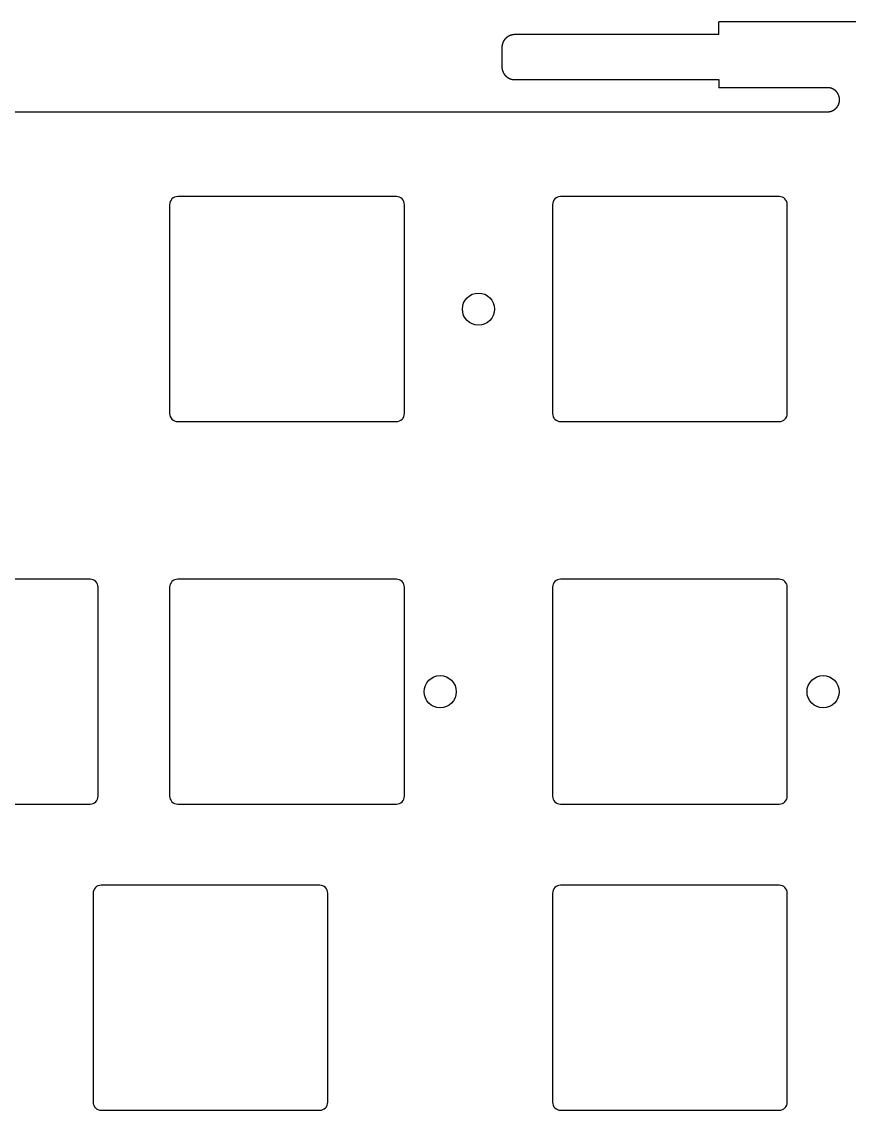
# Model space of a CAD drawing. Header units: millimetres. Extents: x -11 to 340, y -118 to 18.
# Drawn here: x 250.2 to 301.7, y -49.9 to 17.9 of the extents above; entities that cross this region are included whole.
import ezdxf

# ---------------------------------------------------------------- set-up
doc = ezdxf.new("R2010")
doc.units = ezdxf.units.MM
doc.header["$MEASUREMENT"] = 0
doc.layers.get('0').update_dxf_attribs({"linetype": 'CONTINUOUS'})
doc.layers.add('BLACK', color=7, linetype='CONTINUOUS')

msp = doc.modelspace()

# ---------------------------------------------------------------- linework, layer by layer
for points in [[(240.35, -17.3125), (240.35, -30.3125, 0.414212391), (240.85, -30.8125), (254.45, -30.8125, 0.414213562), (254.95, -30.3125), (254.95, -17.3125, 0.414213562), (254.45, -16.8125), (240.85, -16.8125, 0.414212391)], [(259.4, -17.3125), (259.4, -30.3125, 0.414212391), (259.9, -30.8125), (273.5, -30.8125, 0.414213562), (274, -30.3125), (274, -17.3125, 0.414213562), (273.5, -16.8125), (259.9, -16.8125, 0.414212391)], [(254.6375, -36.3625), (254.6375, -49.3625, 0.414212391), (255.1375, -49.8625), (268.7375, -49.8625, 0.414213562), (269.2375, -49.3625), (269.2375, -36.3625, 0.414213562), (268.7375, -35.8625), (255.1375, -35.8625, 0.414212391)]]:
    msp.add_lwpolyline(points, format="xyb", close=True)
msp.add_circle((276.225, -23.8125), 1)
at = {"layer": 'BLACK', "linetype": 'Continuous'}
for p, q in [((293.5625, 17.082529), (293.5625, 17.882529)), ((323.5625, 17.882529), (293.5625, 17.882529)), ((280.404694, 16.938673), (280.398153, 16.934051)), ((280.41128, 16.943227), (280.404694, 16.938673)), ((280.417909, 16.947715), (280.41128, 16.943227)), ((280.424582, 16.952136), (280.417909, 16.947715)), ((280.431297, 16.956489), (280.424582, 16.952136)), ((280.438053, 16.960773), (280.431297, 16.956489)), ((280.444851, 16.964989), (280.438053, 16.960773)), ((280.451688, 16.969135), (280.444851, 16.964989)), ((280.458565, 16.973212), (280.451688, 16.969135)), ((280.465481, 16.977219), (280.458565, 16.973212)), ((280.472435, 16.981156), (280.465481, 16.977219)), ((280.479427, 16.985022), (280.472435, 16.981156)), ((280.486455, 16.988817), (280.479427, 16.985022)), ((280.493519, 16.992541), (280.486455, 16.988817)), ((280.500618, 16.996192), (280.493519, 16.992541)), ((280.507752, 16.999772), (280.500618, 16.996192)), ((280.51492, 17.00328), (280.507752, 16.999772)), ((280.522121, 17.006714), (280.51492, 17.00328)), ((280.529354, 17.010076), (280.522121, 17.006714)), ((280.536619, 17.013364), (280.529354, 17.010076)), ((280.543916, 17.016579), (280.536619, 17.013364)), ((280.551243, 17.01972), (280.543916, 17.016579)), ((280.5586, 17.022786), (280.551243, 17.01972)), ((280.565986, 17.025779), (280.5586, 17.022786)), ((280.573401, 17.028696), (280.565986, 17.025779)), ((280.580843, 17.031539), (280.573401, 17.028696)), ((280.588313, 17.034307), (280.580843, 17.031539)), ((280.59581, 17.036999), (280.588313, 17.034307)), ((280.603332, 17.039616), (280.59581, 17.036999)), ((280.61088, 17.042157), (280.603332, 17.039616)), ((280.618453, 17.044622), (280.61088, 17.042157)), ((280.62605, 17.047011), (280.618453, 17.044622)), ((280.63367, 17.049323), (280.62605, 17.047011)), ((280.641314, 17.051559), (280.63367, 17.049323)), ((280.64898, 17.053718), (280.641314, 17.051559)), ((280.656667, 17.055801), (280.64898, 17.053718)), ((280.664376, 17.057806), (280.656667, 17.055801)), ((280.672106, 17.059734), (280.664376, 17.057806)), ((280.679856, 17.061585), (280.672106, 17.059734)), ((280.687625, 17.063358), (280.679856, 17.061585)), ((280.695413, 17.065054), (280.687625, 17.063358)), ((280.70322, 17.066672), (280.695413, 17.065054)), ((280.711045, 17.068212), (280.70322, 17.066672)), ((280.718888, 17.069674), (280.711045, 17.068212)), ((280.726747, 17.071058), (280.718888, 17.069674)), ((280.734623, 17.072364), (280.726747, 17.071058)), ((280.742515, 17.073591), (280.734623, 17.072364)), ((280.750422, 17.07474), (280.742515, 17.073591)), ((280.758345, 17.07581), (280.750422, 17.07474)), ((280.766282, 17.076802), (280.758345, 17.07581)), ((280.774233, 17.077715), (280.766282, 17.076802)), ((280.782197, 17.078549), (280.774233, 17.077715)), ((280.790175, 17.079304), (280.782197, 17.078549)), ((280.798166, 17.07998), (280.790175, 17.079304)), ((280.806169, 17.080576), (280.798166, 17.07998)), ((280.814184, 17.081094), (280.806169, 17.080576)), ((280.82221, 17.081532), (280.814184, 17.081094)), ((280.830247, 17.081891), (280.82221, 17.081532)), ((280.838296, 17.08217), (280.830247, 17.081891)), ((280.846354, 17.082369), (280.838296, 17.08217)), ((280.854422, 17.082489), (280.846354, 17.082369)), ((280.8625, 17.082529), (280.854422, 17.082489)), ((293.5625, 17.082529), (280.8625, 17.082529)), ((280.062514, 16.287302), (280.0625, 16.283257)), ((280.0625, 16.283257), (280.0625, 16.282529)), ((280.0625, 16.282529), (280.0625, 15.082529)), ((280.062548, 16.291343), (280.062514, 16.287302)), ((280.062601, 16.295384), (280.062548, 16.291343)), ((280.062675, 16.29942), (280.062601, 16.295384)), ((280.062768, 16.303456), (280.062675, 16.29942)), ((280.062882, 16.307487), (280.062768, 16.303456)), ((280.063015, 16.311518), (280.062882, 16.307487)), ((280.063169, 16.315544), (280.063015, 16.311518)), ((280.063342, 16.31957), (280.063169, 16.315544)), ((280.063536, 16.32359), (280.063342, 16.31957)), ((280.063749, 16.327611), (280.063536, 16.32359)), ((280.063982, 16.331625), (280.063749, 16.327611)), ((280.064235, 16.33564), (280.063982, 16.331625)), ((280.064508, 16.339649), (280.064235, 16.33564)), ((280.064801, 16.343657), (280.064508, 16.339649)), ((280.065113, 16.34766), (280.064801, 16.343657)), ((280.065446, 16.351663), (280.065113, 16.34766)), ((280.065798, 16.35566), (280.065446, 16.351663)), ((280.06617, 16.359656), (280.065798, 16.35566)), ((280.066562, 16.363646), (280.06617, 16.359656)), ((280.066974, 16.367635), (280.066562, 16.363646)), ((280.067405, 16.371619), (280.066974, 16.367635)), ((280.067856, 16.375602), (280.067405, 16.371619)), ((280.068327, 16.379578), (280.067856, 16.375602)), ((280.068818, 16.383554), (280.068327, 16.379578)), ((280.069328, 16.387524), (280.068818, 16.383554)), ((280.069858, 16.391492), (280.069328, 16.387524)), ((280.070408, 16.395454), (280.069858, 16.391492)), ((280.070978, 16.399415), (280.070408, 16.395454)), ((280.071567, 16.40337), (280.070978, 16.399415)), ((280.072176, 16.407323), (280.071567, 16.40337)), ((280.072804, 16.41127), (280.072176, 16.407323)), ((280.073453, 16.415215), (280.072804, 16.41127)), ((280.07412, 16.419153), (280.073453, 16.415215)), ((280.074808, 16.42309), (280.07412, 16.419153)), ((280.075515, 16.427021), (280.074808, 16.42309)), ((280.076242, 16.430949), (280.075515, 16.427021)), ((280.076987, 16.434871), (280.076242, 16.430949)), ((280.077753, 16.43879), (280.076987, 16.434871)), ((280.078538, 16.442703), (280.077753, 16.43879)), ((280.079343, 16.446614), (280.078538, 16.442703)), ((280.080167, 16.450518), (280.079343, 16.446614)), ((280.081011, 16.454419), (280.080167, 16.450518)), ((280.081874, 16.458313), (280.081011, 16.454419)), ((280.082757, 16.462205), (280.081874, 16.458313)), ((280.083659, 16.46609), (280.082757, 16.462205)), ((280.08458, 16.469972), (280.083659, 16.46609)), ((280.085521, 16.473846), (280.08458, 16.469972)), ((280.086481, 16.477718), (280.085521, 16.473846)), ((280.087461, 16.481583), (280.086481, 16.477718)), ((280.08846, 16.485444), (280.087461, 16.481583)), ((280.089478, 16.489298), (280.08846, 16.485444)), ((280.090515, 16.493149), (280.089478, 16.489298)), ((280.091572, 16.496992), (280.090515, 16.493149)), ((280.092648, 16.500832), (280.091572, 16.496992)), ((280.093743, 16.504664), (280.092648, 16.500832)), ((280.094858, 16.508493), (280.093743, 16.504664)), ((280.095991, 16.512314), (280.094858, 16.508493)), ((280.097144, 16.516131), (280.095991, 16.512314)), ((280.098316, 16.51994), (280.097144, 16.516131)), ((280.099507, 16.523746), (280.098316, 16.51994)), ((280.100717, 16.527543), (280.099507, 16.523746)), ((280.101947, 16.531336), (280.100717, 16.527543)), ((280.103195, 16.535121), (280.101947, 16.531336)), ((280.104462, 16.538902), (280.103195, 16.535121)), ((280.105748, 16.542674), (280.104462, 16.538902)), ((280.107054, 16.546442), (280.105748, 16.542674)), ((280.108378, 16.550201), (280.107054, 16.546442)), ((280.109721, 16.553956), (280.108378, 16.550201)), ((280.111083, 16.557703), (280.109721, 16.553956)), ((280.112464, 16.561444), (280.111083, 16.557703)), ((280.113864, 16.565177), (280.112464, 16.561444)), ((280.115282, 16.568905), (280.113864, 16.565177)), ((280.116719, 16.572624), (280.115282, 16.568905)), ((280.118176, 16.576338), (280.116719, 16.572624)), ((280.11965, 16.580042), (280.118176, 16.576338)), ((280.121144, 16.583742), (280.11965, 16.580042)), ((280.122656, 16.587432), (280.121144, 16.583742)), ((280.124187, 16.591117), (280.122656, 16.587432)), ((280.125736, 16.594793), (280.124187, 16.591117)), ((280.127304, 16.598462), (280.125736, 16.594793)), ((280.12889, 16.602123), (280.127304, 16.598462)), ((280.130495, 16.605777), (280.12889, 16.602123)), ((280.132118, 16.609422), (280.130495, 16.605777)), ((280.13376, 16.613061), (280.132118, 16.609422)), ((280.13542, 16.61669), (280.13376, 16.613061)), ((280.137098, 16.620313), (280.13542, 16.61669)), ((280.138795, 16.623926), (280.137098, 16.620313)), ((280.14051, 16.627532), (280.138795, 16.623926)), ((280.142243, 16.631129), (280.14051, 16.627532)), ((280.143995, 16.634719), (280.142243, 16.631129)), ((280.145764, 16.638298), (280.143995, 16.634719)), ((280.147552, 16.641871), (280.145764, 16.638298)), ((280.149357, 16.645434), (280.147552, 16.641871)), ((280.151181, 16.648989), (280.149357, 16.645434)), ((280.153022, 16.652534), (280.151181, 16.648989)), ((280.154882, 16.656071), (280.153022, 16.652534)), ((280.156759, 16.659599), (280.154882, 16.656071)), ((280.158655, 16.663118), (280.156759, 16.659599)), ((280.160568, 16.666627), (280.158655, 16.663118)), ((280.162499, 16.670128), (280.160568, 16.666627)), ((280.164448, 16.673619), (280.162499, 16.670128)), ((280.166414, 16.677101), (280.164448, 16.673619)), ((280.168398, 16.680572), (280.166414, 16.677101)), ((280.1704, 16.684036), (280.168398, 16.680572)), ((280.172418, 16.687488), (280.1704, 16.684036)), ((280.174455, 16.690931), (280.172418, 16.687488)), ((280.176508, 16.694364), (280.174455, 16.690931)), ((280.17858, 16.697788), (280.176508, 16.694364)), ((280.180668, 16.7012), (280.17858, 16.697788)), ((280.182774, 16.704604), (280.180668, 16.7012)), ((280.184897, 16.707996), (280.182774, 16.704604)), ((280.187038, 16.711379), (280.184897, 16.707996)), ((280.189195, 16.714751), (280.187038, 16.711379)), ((280.191369, 16.718113), (280.189195, 16.714751)), ((280.19356, 16.721464), (280.191369, 16.718113)), ((280.195769, 16.724805), (280.19356, 16.721464)), ((280.197994, 16.728134), (280.195769, 16.724805)), ((280.200236, 16.731453), (280.197994, 16.728134)), ((280.202494, 16.73476), (280.200236, 16.731453)), ((280.20477, 16.738058), (280.202494, 16.73476)), ((280.207062, 16.741343), (280.20477, 16.738058)), ((280.209371, 16.744618), (280.207062, 16.741343)), ((280.211696, 16.747881), (280.209371, 16.744618)), ((280.214038, 16.751133), (280.211696, 16.747881)), ((280.216396, 16.754373), (280.214038, 16.751133)), ((280.21877, 16.757602), (280.216396, 16.754373)), ((280.221161, 16.760819), (280.21877, 16.757602)), ((280.223568, 16.764025), (280.221161, 16.760819)), ((280.225991, 16.767218), (280.223568, 16.764025)), ((280.22843, 16.7704), (280.225991, 16.767218)), ((280.230885, 16.773569), (280.22843, 16.7704)), ((280.233356, 16.776727), (280.230885, 16.773569)), ((280.235843, 16.779873), (280.233356, 16.776727)), ((280.238346, 16.783006), (280.235843, 16.779873)), ((280.240864, 16.786127), (280.238346, 16.783006)), ((280.243399, 16.789235), (280.240864, 16.786127)), ((280.245948, 16.792331), (280.243399, 16.789235)), ((280.248514, 16.795415), (280.245948, 16.792331)), ((280.251094, 16.798485), (280.248514, 16.795415)), ((280.253691, 16.801543), (280.251094, 16.798485)), ((280.256302, 16.804588), (280.253691, 16.801543)), ((280.258929, 16.80762), (280.256302, 16.804588)), ((280.261571, 16.810639), (280.258929, 16.80762)), ((280.264228, 16.813645), (280.261571, 16.810639)), ((280.2669, 16.816638), (280.264228, 16.813645)), ((280.269587, 16.819617), (280.2669, 16.816638)), ((280.272289, 16.822583), (280.269587, 16.819617)), ((280.275006, 16.825536), (280.272289, 16.822583)), ((280.277737, 16.828475), (280.275006, 16.825536)), ((280.280484, 16.831401), (280.277737, 16.828475)), ((280.283244, 16.834312), (280.280484, 16.831401)), ((280.28602, 16.83721), (280.283244, 16.834312)), ((280.288809, 16.840095), (280.28602, 16.83721)), ((280.291613, 16.842965), (280.288809, 16.840095)), ((280.294431, 16.845821), (280.291613, 16.842965)), ((280.30011, 16.851491), (280.294431, 16.845821)), ((280.305846, 16.857104), (280.30011, 16.851491)), ((280.311636, 16.86266), (280.305846, 16.857104)), ((280.317482, 16.868157), (280.311636, 16.86266)), ((280.323381, 16.873595), (280.317482, 16.868157)), ((280.329334, 16.878974), (280.323381, 16.873595)), ((280.33534, 16.884292), (280.329334, 16.878974)), ((280.341398, 16.889551), (280.33534, 16.884292)), ((280.347507, 16.894747), (280.341398, 16.889551)), ((280.353668, 16.899882), (280.347507, 16.894747)), ((280.359878, 16.904955), (280.353668, 16.899882)), ((280.366138, 16.909965), (280.359878, 16.904955)), ((280.372446, 16.914911), (280.366138, 16.909965)), ((280.378802, 16.919793), (280.372446, 16.914911)), ((280.385206, 16.924611), (280.378802, 16.919793)), ((280.391656, 16.929364), (280.385206, 16.924611)), ((280.398153, 16.934051), (280.391656, 16.929364)), ((280.0625, 15.082529), (280.06254, 15.074451)), ((280.06254, 15.074451), (280.06266, 15.066383)), ((280.06266, 15.066383), (280.062859, 15.058325)), ((280.062859, 15.058325), (280.063138, 15.050276)), ((280.063138, 15.050276), (280.063497, 15.042239)), ((280.063497, 15.042239), (280.063935, 15.034213)), ((280.063935, 15.034213), (280.064453, 15.026198)), ((280.064453, 15.026198), (280.065049, 15.018195)), ((280.065049, 15.018195), (280.065725, 15.010204)), ((280.065725, 15.010204), (280.06648, 15.002226)), ((280.06648, 15.002226), (280.067314, 14.994262)), ((280.067314, 14.994262), (280.068227, 14.986311)), ((280.068227, 14.986311), (280.069219, 14.978374)), ((280.069219, 14.978374), (280.070289, 14.970451)), ((280.070289, 14.970451), (280.071438, 14.962544)), ((280.071438, 14.962544), (280.072665, 14.954652)), ((280.072665, 14.954652), (280.073971, 14.946776)), ((280.073971, 14.946776), (280.075355, 14.938917)), ((280.075355, 14.938917), (280.076817, 14.931074)), ((280.076817, 14.931074), (280.078357, 14.923249)), ((280.078357, 14.923249), (280.079975, 14.915442)), ((280.079975, 14.915442), (280.081671, 14.907654)), ((280.081671, 14.907654), (280.083444, 14.899884)), ((280.083444, 14.899884), (280.085295, 14.892135)), ((280.085295, 14.892135), (280.087223, 14.884405)), ((280.087223, 14.884405), (280.089228, 14.876696)), ((280.089228, 14.876696), (280.091311, 14.869008)), ((280.091311, 14.869008), (280.09347, 14.861343)), ((280.09347, 14.861343), (280.095706, 14.853699)), ((280.095706, 14.853699), (280.098018, 14.846079)), ((280.098018, 14.846079), (280.100407, 14.838482)), ((280.100407, 14.838482), (280.102872, 14.830909)), ((280.102872, 14.830909), (280.105413, 14.823361)), ((280.105413, 14.823361), (280.10803, 14.815839)), ((280.10803, 14.815839), (280.110722, 14.808342)), ((280.110722, 14.808342), (280.11349, 14.800872)), ((280.11349, 14.800872), (280.116333, 14.79343)), ((280.116333, 14.79343), (280.11925, 14.786015)), ((280.11925, 14.786015), (280.122243, 14.778629)), ((280.122243, 14.778629), (280.125309, 14.771272)), ((280.125309, 14.771272), (280.12845, 14.763945)), ((280.12845, 14.763945), (280.131665, 14.756648)), ((280.131665, 14.756648), (280.134953, 14.749383)), ((280.134953, 14.749383), (280.138315, 14.74215)), ((280.138315, 14.74215), (280.141749, 14.734949)), ((280.141749, 14.734949), (280.145257, 14.727781)), ((280.145257, 14.727781), (280.148837, 14.720647)), ((280.148837, 14.720647), (280.152488, 14.713548)), ((280.152488, 14.713548), (280.156212, 14.706484)), ((280.156212, 14.706484), (280.160007, 14.699456)), ((280.160007, 14.699456), (280.163873, 14.692464)), ((280.163873, 14.692464), (280.16781, 14.68551)), ((280.16781, 14.68551), (280.171817, 14.678594)), ((280.171817, 14.678594), (280.175894, 14.671717)), ((280.175894, 14.671717), (280.18004, 14.66488)), ((280.18004, 14.66488), (280.184256, 14.658082)), ((280.184256, 14.658082), (280.18854, 14.651326)), ((280.18854, 14.651326), (280.192893, 14.644611)), ((280.192893, 14.644611), (280.197314, 14.637938)), ((280.197314, 14.637938), (280.201801, 14.631309)), ((280.201801, 14.631309), (280.206356, 14.624723)), ((280.206356, 14.624723), (280.210978, 14.618182)), ((280.210978, 14.618182), (280.215665, 14.611685)), ((280.215665, 14.611685), (280.220418, 14.605235)), ((280.220418, 14.605235), (280.225236, 14.598832)), ((280.225236, 14.598832), (280.230118, 14.592475)), ((280.230118, 14.592475), (280.235064, 14.586167)), ((280.235064, 14.586167), (280.240074, 14.579907)), ((280.240074, 14.579907), (280.245147, 14.573697)), ((280.245147, 14.573697), (280.250282, 14.567537)), ((280.250282, 14.567537), (280.255478, 14.561427)), ((280.255478, 14.561427), (280.260736, 14.555369)), ((280.260736, 14.555369), (280.266055, 14.549363)), ((280.266055, 14.549363), (280.271434, 14.54341)), ((280.271434, 14.54341), (280.276872, 14.537511)), ((280.276872, 14.537511), (280.282369, 14.531665)), ((280.282369, 14.531665), (280.287925, 14.525875)), ((280.287925, 14.525875), (280.293538, 14.52014)), ((280.293538, 14.52014), (280.299208, 14.514461)), ((280.299208, 14.514461), (280.302064, 14.511642)), ((280.302064, 14.511642), (280.304934, 14.508838)), ((280.304934, 14.508838), (280.307818, 14.506049)), ((280.307818, 14.506049), (280.310717, 14.503273)), ((280.310717, 14.503273), (280.313628, 14.500513)), ((280.313628, 14.500513), (280.316554, 14.497766)), ((280.316554, 14.497766), (280.319493, 14.495035)), ((280.319493, 14.495035), (280.322446, 14.492318)), ((280.322446, 14.492318), (280.325412, 14.489616)), ((280.325412, 14.489616), (280.328391, 14.486929)), ((280.328391, 14.486929), (280.331384, 14.484257)), ((280.331384, 14.484257), (280.33439, 14.4816)), ((280.33439, 14.4816), (280.337409, 14.478958)), ((280.337409, 14.478958), (280.340441, 14.476331)), ((280.340441, 14.476331), (280.343486, 14.47372)), ((280.343486, 14.47372), (280.346544, 14.471123)), ((280.346544, 14.471123), (280.349614, 14.468543)), ((280.349614, 14.468543), (280.352698, 14.465977)), ((280.352698, 14.465977), (280.355794, 14.463428)), ((280.355794, 14.463428), (280.358902, 14.460893)), ((280.358902, 14.460893), (280.362023, 14.458375)), ((280.362023, 14.458375), (280.365156, 14.455872)), ((280.365156, 14.455872), (280.368302, 14.453385)), ((280.368302, 14.453385), (280.371459, 14.450914)), ((280.371459, 14.450914), (280.374629, 14.448459)), ((280.374629, 14.448459), (280.377811, 14.44602)), ((280.377811, 14.44602), (280.381004, 14.443597)), ((280.381004, 14.443597), (280.38421, 14.44119)), ((280.38421, 14.44119), (280.387427, 14.438799)), ((280.387427, 14.438799), (280.390656, 14.436425)), ((280.390656, 14.436425), (280.393896, 14.434067)), ((280.393896, 14.434067), (280.397148, 14.431725)), ((280.397148, 14.431725), (280.400411, 14.4294)), ((280.400411, 14.4294), (280.403686, 14.427091)), ((280.403686, 14.427091), (280.406971, 14.424799)), ((280.406971, 14.424799), (280.410269, 14.422523)), ((280.410269, 14.422523), (280.413576, 14.420265)), ((280.413576, 14.420265), (280.416895, 14.418023)), ((280.416895, 14.418023), (280.420224, 14.415798)), ((280.420224, 14.415798), (280.423565, 14.413589)), ((280.423565, 14.413589), (280.426916, 14.411398)), ((280.426916, 14.411398), (280.430278, 14.409224)), ((280.430278, 14.409224), (280.43365, 14.407067)), ((280.43365, 14.407067), (280.437033, 14.404926)), ((280.437033, 14.404926), (280.440425, 14.402804)), ((280.440425, 14.402804), (280.443829, 14.400697)), ((280.443829, 14.400697), (280.447241, 14.398609)), ((280.447241, 14.398609), (280.450665, 14.396538)), ((280.450665, 14.396538), (280.454098, 14.394484)), ((280.454098, 14.394484), (280.457541, 14.392447)), ((280.457541, 14.392447), (280.460993, 14.390429)), ((280.460993, 14.390429), (280.464457, 14.388427)), ((280.464457, 14.388427), (280.467928, 14.386443)), ((280.467928, 14.386443), (280.47141, 14.384477)), ((280.47141, 14.384477), (280.474901, 14.382528)), ((280.474901, 14.382528), (280.478402, 14.380597)), ((280.478402, 14.380597), (280.481911, 14.378684)), ((280.481911, 14.378684), (280.48543, 14.376789)), ((280.48543, 14.376789), (280.488957, 14.374911)), ((280.488957, 14.374911), (280.492495, 14.373051)), ((280.492495, 14.373051), (280.49604, 14.37121)), ((280.49604, 14.37121), (280.499595, 14.369386)), ((280.499595, 14.369386), (280.503158, 14.367581)), ((280.503158, 14.367581), (280.506731, 14.365793)), ((280.506731, 14.365793), (280.51031, 14.364024)), ((280.51031, 14.364024), (280.5139, 14.362272)), ((280.5139, 14.362272), (280.517497, 14.360539)), ((280.517497, 14.360539), (280.521103, 14.358824)), ((280.521103, 14.358824), (280.524716, 14.357127)), ((280.524716, 14.357127), (280.528339, 14.355449)), ((280.528339, 14.355449), (280.531968, 14.353789)), ((280.531968, 14.353789), (280.535607, 14.352147)), ((280.535607, 14.352147), (280.539252, 14.350524)), ((280.539252, 14.350524), (280.542906, 14.348919)), ((280.542906, 14.348919), (280.546567, 14.347333)), ((280.546567, 14.347333), (280.550236, 14.345765)), ((280.550236, 14.345765), (280.553912, 14.344216)), ((280.553912, 14.344216), (280.557597, 14.342685)), ((280.557597, 14.342685), (280.561287, 14.341173)), ((280.561287, 14.341173), (280.564987, 14.339679)), ((280.564987, 14.339679), (280.568691, 14.338205)), ((280.568691, 14.338205), (280.572405, 14.336748)), ((280.572405, 14.336748), (280.576124, 14.335311)), ((280.576124, 14.335311), (280.579852, 14.333893)), ((280.579852, 14.333893), (280.583585, 14.332493)), ((280.583585, 14.332493), (280.587326, 14.331112)), ((280.587326, 14.331112), (280.591073, 14.32975)), ((280.591073, 14.32975), (280.594828, 14.328407)), ((280.594828, 14.328407), (280.598587, 14.327083)), ((280.598587, 14.327083), (280.602355, 14.325777)), ((280.602355, 14.325777), (280.606127, 14.324491)), ((280.606127, 14.324491), (280.609908, 14.323224)), ((280.609908, 14.323224), (280.613693, 14.321976)), ((280.613693, 14.321976), (280.617486, 14.320746)), ((280.617486, 14.320746), (280.621283, 14.319536)), ((280.621283, 14.319536), (280.625089, 14.318345)), ((280.625089, 14.318345), (280.628898, 14.317173)), ((280.628898, 14.317173), (280.632715, 14.31602)), ((280.632715, 14.31602), (280.636536, 14.314887)), ((280.636536, 14.314887), (280.640365, 14.313772)), ((280.640365, 14.313772), (280.644197, 14.312677)), ((280.644197, 14.312677), (280.648037, 14.311601)), ((280.648037, 14.311601), (280.65188, 14.310544)), ((280.65188, 14.310544), (280.655731, 14.309507)), ((280.655731, 14.309507), (280.659585, 14.308489)), ((280.659585, 14.308489), (280.663446, 14.30749)), ((280.663446, 14.30749), (280.667311, 14.30651)), ((280.667311, 14.30651), (280.671183, 14.30555)), ((280.671183, 14.30555), (280.675057, 14.304609)), ((280.675057, 14.304609), (280.678939, 14.303688)), ((280.678939, 14.303688), (280.682824, 14.302786)), ((280.682824, 14.302786), (280.686716, 14.301903)), ((280.686716, 14.301903), (280.69061, 14.30104)), ((280.69061, 14.30104), (280.694512, 14.300196)), ((280.694512, 14.300196), (280.698415, 14.299372)), ((280.698415, 14.299372), (280.702326, 14.298567)), ((280.702326, 14.298567), (280.706239, 14.297782)), ((280.706239, 14.297782), (280.710158, 14.297016)), ((280.710158, 14.297016), (280.71408, 14.296271)), ((280.71408, 14.296271), (280.718008, 14.295544)), ((280.718008, 14.295544), (280.721939, 14.294837)), ((280.721939, 14.294837), (280.725876, 14.294149)), ((280.725876, 14.294149), (280.729814, 14.293482)), ((280.729814, 14.293482), (280.733759, 14.292833)), ((280.733759, 14.292833), (280.737706, 14.292205)), ((280.737706, 14.292205), (280.741659, 14.291596)), ((280.741659, 14.291596), (280.745614, 14.291007)), ((280.745614, 14.291007), (280.749575, 14.290437)), ((280.749575, 14.290437), (280.753537, 14.289887)), ((280.753537, 14.289887), (280.757505, 14.289357)), ((280.757505, 14.289357), (280.761475, 14.288847)), ((280.761475, 14.288847), (280.765451, 14.288356)), ((280.765451, 14.288356), (280.769427, 14.287885)), ((280.769427, 14.287885), (280.77341, 14.287434)), ((280.77341, 14.287434), (280.777394, 14.287003)), ((280.777394, 14.287003), (280.781383, 14.286591)), ((280.781383, 14.286591), (280.785373, 14.286199)), ((280.785373, 14.286199), (280.789369, 14.285827)), ((280.789369, 14.285827), (280.793366, 14.285475)), ((280.793366, 14.285475), (280.797369, 14.285142)), ((280.797369, 14.285142), (280.801372, 14.28483)), ((280.801372, 14.28483), (280.80538, 14.284537)), ((280.80538, 14.284537), (280.809389, 14.284264)), ((280.809389, 14.284264), (280.813404, 14.284011)), ((280.813404, 14.284011), (280.817419, 14.283778)), ((280.817419, 14.283778), (280.821439, 14.283565)), ((280.821439, 14.283565), (280.825459, 14.283371)), ((280.825459, 14.283371), (280.829485, 14.283198)), ((280.829485, 14.283198), (280.833511, 14.283044)), ((280.833511, 14.283044), (280.837542, 14.282911)), ((280.837542, 14.282911), (280.841573, 14.282797)), ((280.841573, 14.282797), (280.845609, 14.282704)), ((280.845609, 14.282704), (280.849645, 14.28263)), ((280.849645, 14.28263), (280.853686, 14.282577)), ((280.853686, 14.282577), (280.857727, 14.282543)), ((280.857727, 14.282543), (280.861772, 14.282529)), ((280.861772, 14.282529), (280.8625, 14.282529)), ((280.8625, 14.282529), (293.5625, 14.282529)), ((293.5625, 14.282529), (293.5625, 13.78)), ((300.3125, 13.78), (293.5625, 13.78)), ((300.313297, 13.78), (300.3125, 13.78)), ((300.317214, 13.779985), (300.313297, 13.78)), ((300.321126, 13.779951), (300.317214, 13.779985)), ((300.325039, 13.779897), (300.321126, 13.779951)), ((300.328947, 13.779823), (300.325039, 13.779897)), ((300.332854, 13.779729), (300.328947, 13.779823)), ((300.336757, 13.779615), (300.332854, 13.779729)), ((300.340659, 13.779481), (300.336757, 13.779615)), ((300.344556, 13.779327), (300.340659, 13.779481)), ((300.348454, 13.779153), (300.344556, 13.779327)), ((300.352346, 13.77896), (300.348454, 13.779153)), ((300.356237, 13.778746), (300.352346, 13.77896)), ((300.360123, 13.778512), (300.356237, 13.778746)), ((300.364009, 13.778259), (300.360123, 13.778512)), ((300.36789, 13.777986), (300.364009, 13.778259)), ((300.37177, 13.777692), (300.36789, 13.777986)), ((300.375644, 13.777379), (300.37177, 13.777692)), ((300.379518, 13.777047), (300.375644, 13.777379)), ((300.383386, 13.776694), (300.379518, 13.777047)), ((300.387253, 13.776321), (300.383386, 13.776694)), ((300.391114, 13.775929), (300.387253, 13.776321)), ((300.394975, 13.775517), (300.391114, 13.775929)), ((300.39883, 13.775085), (300.394975, 13.775517)), ((300.402683, 13.774634), (300.39883, 13.775085)), ((300.406531, 13.774162), (300.402683, 13.774634)), ((300.410378, 13.773671), (300.406531, 13.774162)), ((300.414218, 13.77316), (300.410378, 13.773671)), ((300.418058, 13.77263), (300.414218, 13.77316)), ((300.421891, 13.77208), (300.418058, 13.77263)), ((300.425722, 13.77151), (300.421891, 13.77208)), ((300.429548, 13.77092), (300.425722, 13.77151)), ((300.433371, 13.770311), (300.429548, 13.77092)), ((300.437189, 13.769682), (300.433371, 13.770311)), ((300.441004, 13.769034), (300.437189, 13.769682)), ((300.444813, 13.768366), (300.441004, 13.769034)), ((300.448621, 13.767678), (300.444813, 13.768366)), ((300.452421, 13.766971), (300.448621, 13.767678)), ((300.45622, 13.766244), (300.452421, 13.766971)), ((300.460012, 13.765498), (300.45622, 13.766244)), ((300.463801, 13.764732), (300.460012, 13.765498)), ((300.467584, 13.763947), (300.463801, 13.764732)), ((300.471365, 13.763142), (300.467584, 13.763947)), ((300.475138, 13.762318), (300.471365, 13.763142)), ((300.478909, 13.761474), (300.475138, 13.762318)), ((300.482673, 13.760611), (300.478909, 13.761474)), ((300.486434, 13.759728), (300.482673, 13.760611)), ((300.490188, 13.758826), (300.486434, 13.759728)), ((300.49394, 13.757904), (300.490188, 13.758826)), ((300.497683, 13.756964), (300.49394, 13.757904)), ((300.501424, 13.756004), (300.497683, 13.756964)), ((300.505158, 13.755024), (300.501424, 13.756004)), ((300.508888, 13.754025), (300.505158, 13.755024)), ((300.512611, 13.753008), (300.508888, 13.754025)), ((300.51633, 13.75197), (300.512611, 13.753008)), ((300.520042, 13.750914), (300.51633, 13.75197)), ((300.52375, 13.749838), (300.520042, 13.750914)), ((300.52745, 13.748743), (300.52375, 13.749838)), ((300.531147, 13.747629), (300.52745, 13.748743)), ((300.534836, 13.746496), (300.531147, 13.747629)), ((300.538521, 13.745343), (300.534836, 13.746496)), ((300.542197, 13.744172), (300.538521, 13.745343)), ((300.54587, 13.742981), (300.542197, 13.744172)), ((300.549535, 13.741772), (300.54587, 13.742981)), ((300.553195, 13.740543), (300.549535, 13.741772)), ((300.556847, 13.739296), (300.553195, 13.740543)), ((300.560494, 13.738029), (300.556847, 13.739296)), ((300.564133, 13.736744), (300.560494, 13.738029)), ((300.567768, 13.735439), (300.564133, 13.736744)), ((300.571394, 13.734116), (300.567768, 13.735439)), ((300.575015, 13.732774), (300.571394, 13.734116)), ((300.578627, 13.731413), (300.575015, 13.732774)), ((300.582234, 13.730033), (300.578627, 13.731413)), ((300.585832, 13.728635), (300.582234, 13.730033)), ((300.589426, 13.727218), (300.585832, 13.728635)), ((300.59301, 13.725782), (300.589426, 13.727218)), ((300.596588, 13.724327), (300.59301, 13.725782)), ((300.600158, 13.722854), (300.596588, 13.724327)), ((300.603722, 13.721362), (300.600158, 13.722854)), ((300.607277, 13.719852), (300.603722, 13.721362)), ((300.610826, 13.718323), (300.607277, 13.719852)), ((300.614365, 13.716776), (300.610826, 13.718323)), ((300.617899, 13.715209), (300.614365, 13.716776)), ((300.621422, 13.713625), (300.617899, 13.715209)), ((300.62494, 13.712022), (300.621422, 13.713625)), ((300.628448, 13.710402), (300.62494, 13.712022)), ((300.63195, 13.708762), (300.628448, 13.710402)), ((300.635441, 13.707105), (300.63195, 13.708762)), ((300.638926, 13.705428), (300.635441, 13.707105)), ((300.642401, 13.703735), (300.638926, 13.705428)), ((300.645869, 13.702022), (300.642401, 13.703735)), ((300.649327, 13.700292), (300.645869, 13.702022)), ((300.652778, 13.698543), (300.649327, 13.700292)), ((300.656219, 13.696777), (300.652778, 13.698543)), ((300.659653, 13.694993), (300.656219, 13.696777)), ((300.663076, 13.693191), (300.659653, 13.694993)), ((300.666491, 13.69137), (300.663076, 13.693191)), ((300.669896, 13.689533), (300.666491, 13.69137)), ((300.673293, 13.687676), (300.669896, 13.689533)), ((300.67668, 13.685803), (300.673293, 13.687676)), ((300.680058, 13.683912), (300.67668, 13.685803)), ((300.683426, 13.682003), (300.680058, 13.683912)), ((300.686786, 13.680076), (300.683426, 13.682003)), ((300.690134, 13.678132), (300.686786, 13.680076)), ((300.693474, 13.676171), (300.690134, 13.678132)), ((300.696803, 13.674192), (300.693474, 13.676171)), ((300.700124, 13.672195), (300.696803, 13.674192)), ((300.703433, 13.670182), (300.700124, 13.672195)), ((300.706733, 13.66815), (300.703433, 13.670182)), ((300.710022, 13.666102), (300.706733, 13.66815)), ((300.713302, 13.664037), (300.710022, 13.666102)), ((300.71657, 13.661954), (300.713302, 13.664037)), ((300.719829, 13.659854), (300.71657, 13.661954)), ((300.723077, 13.657738), (300.719829, 13.659854)), ((300.726314, 13.655604), (300.723077, 13.657738)), ((300.72954, 13.653454), (300.726314, 13.655604)), ((300.732756, 13.651286), (300.72954, 13.653454)), ((300.735961, 13.649102), (300.732756, 13.651286)), ((300.739155, 13.646901), (300.735961, 13.649102)), ((300.742337, 13.644684), (300.739155, 13.646901)), ((300.745509, 13.64245), (300.742337, 13.644684)), ((300.748669, 13.6402), (300.745509, 13.64245)), ((300.751818, 13.637932), (300.748669, 13.6402)), ((300.754955, 13.635649), (300.751818, 13.637932)), ((300.758081, 13.633349), (300.754955, 13.635649)), ((300.761195, 13.631033), (300.758081, 13.633349)), ((300.764297, 13.628701), (300.761195, 13.631033)), ((300.767388, 13.626352), (300.764297, 13.628701)), ((300.770467, 13.623988), (300.767388, 13.626352)), ((300.773533, 13.621607), (300.770467, 13.623988)), ((300.776588, 13.619211), (300.773533, 13.621607)), ((300.77963, 13.616799), (300.776588, 13.619211)), ((300.78266, 13.61437), (300.77963, 13.616799)), ((300.785677, 13.611927), (300.78266, 13.61437)), ((300.788683, 13.609467), (300.785677, 13.611927)), ((300.791675, 13.606992), (300.788683, 13.609467)), ((300.794655, 13.604502), (300.791675, 13.606992)), ((300.797623, 13.601996), (300.794655, 13.604502)), ((300.800577, 13.599474), (300.797623, 13.601996)), ((300.803519, 13.596938), (300.800577, 13.599474)), ((300.806447, 13.594386), (300.803519, 13.596938)), ((300.809363, 13.591819), (300.806447, 13.594386)), ((300.812265, 13.589237), (300.809363, 13.591819)), ((300.815154, 13.58664), (300.812265, 13.589237)), ((300.81803, 13.584028), (300.815154, 13.58664)), ((300.820892, 13.581401), (300.81803, 13.584028)), ((300.823741, 13.57876), (300.820892, 13.581401)), ((300.826576, 13.576103), (300.823741, 13.57876)), ((300.829398, 13.573433), (300.826576, 13.576103)), ((300.832205, 13.570747), (300.829398, 13.573433)), ((300.834999, 13.568048), (300.832205, 13.570747)), ((300.837779, 13.565334), (300.834999, 13.568048)), ((300.840545, 13.562605), (300.837779, 13.565334)), ((300.843297, 13.559863), (300.840545, 13.562605)), ((300.848758, 13.554335), (300.843297, 13.559863)), ((300.854162, 13.548752), (300.848758, 13.554335)), ((300.859508, 13.543114), (300.854162, 13.548752)), ((300.864795, 13.537422), (300.859508, 13.543114)), ((300.870022, 13.531676), (300.864795, 13.537422)), ((300.87519, 13.525876), (300.870022, 13.531676)), ((300.880298, 13.520025), (300.87519, 13.525876)), ((300.885344, 13.514121), (300.880298, 13.520025)), ((300.890329, 13.508167), (300.885344, 13.514121)), ((300.895251, 13.502163), (300.890329, 13.508167)), ((300.900111, 13.496109), (300.895251, 13.502163)), ((300.904907, 13.490006), (300.900111, 13.496109)), ((300.90964, 13.483855), (300.904907, 13.490006)), ((300.914307, 13.477657), (300.90964, 13.483855)), ((300.91891, 13.471413), (300.914307, 13.477657)), ((300.923448, 13.465122), (300.91891, 13.471413)), ((300.927919, 13.458786), (300.923448, 13.465122)), ((300.932324, 13.452406), (300.927919, 13.458786)), ((300.936662, 13.445983), (300.932324, 13.452406)), ((300.940932, 13.439516), (300.936662, 13.445983)), ((300.945134, 13.433007), (300.940932, 13.439516)), ((300.949269, 13.426456), (300.945134, 13.433007)), ((300.953334, 13.419865), (300.949269, 13.426456)), ((300.95733, 13.413234), (300.953334, 13.419865)), ((300.961256, 13.406564), (300.95733, 13.413234)), ((300.965113, 13.399855), (300.961256, 13.406564)), ((300.968899, 13.393108), (300.965113, 13.399855)), ((300.972614, 13.386324), (300.968899, 13.393108)), ((300.976257, 13.379504), (300.972614, 13.386324)), ((300.97983, 13.372648), (300.976257, 13.379504)), ((300.98333, 13.365757), (300.97983, 13.372648)), ((300.986758, 13.358832), (300.98333, 13.365757)), ((300.990114, 13.351873), (300.986758, 13.358832)), ((300.993396, 13.344882), (300.990114, 13.351873)), ((300.996606, 13.337858), (300.993396, 13.344882)), ((300.999742, 13.330803), (300.996606, 13.337858)), ((301.002804, 13.323718), (300.999742, 13.330803)), ((301.005792, 13.316602), (301.002804, 13.323718)), ((301.008706, 13.309457), (301.005792, 13.316602)), ((301.011545, 13.302283), (301.008706, 13.309457)), ((301.014309, 13.295081), (301.011545, 13.302283)), ((301.016999, 13.287852), (301.014309, 13.295081)), ((301.019612, 13.280597), (301.016999, 13.287852)), ((301.022151, 13.273315), (301.019612, 13.280597)), ((301.024613, 13.266007), (301.022151, 13.273315)), ((301.027, 13.258675), (301.024613, 13.266007)), ((301.02931, 13.251319), (301.027, 13.258675)), ((301.031545, 13.243939), (301.02931, 13.251319)), ((301.033702, 13.236536), (301.031545, 13.243939)), ((301.035783, 13.229111), (301.033702, 13.236536)), ((301.037787, 13.221664), (301.035783, 13.229111)), ((301.039714, 13.214196), (301.037787, 13.221664)), ((301.041564, 13.206708), (301.039714, 13.214196)), ((301.043336, 13.199199), (301.041564, 13.206708)), ((301.045031, 13.191671), (301.043336, 13.199199)), ((301.046648, 13.184124), (301.045031, 13.191671)), ((301.045642, 12.871135), (301.046447, 12.874916)), ((301.046447, 12.874916), (301.047232, 12.878698)), ((301.048187, 13.176559), (301.046648, 13.184124)), ((301.047232, 12.878698), (301.047998, 12.882488)), ((301.047998, 12.882488), (301.048744, 12.88628)), ((301.049649, 13.168976), (301.048187, 13.176559)), ((301.048744, 12.88628), (301.049471, 12.890079)), ((301.049471, 12.890079), (301.050178, 12.893879)), ((301.051032, 13.161376), (301.049649, 13.168976)), ((301.050178, 12.893879), (301.050866, 12.897686)), ((301.050866, 12.897686), (301.051534, 12.901495)), ((301.052337, 13.153759), (301.051032, 13.161376)), ((301.051534, 12.901495), (301.052182, 12.905311)), ((301.052182, 12.905311), (301.052811, 12.909128)), ((301.053564, 13.146125), (301.052337, 13.153759)), ((301.052811, 12.909128), (301.05342, 12.912952)), ((301.05342, 12.912952), (301.05401, 12.916777)), ((301.054713, 13.138476), (301.053564, 13.146125)), ((301.05401, 12.916777), (301.05458, 12.920609)), ((301.05458, 12.920609), (301.05513, 12.924442)), ((301.055783, 13.130812), (301.054713, 13.138476)), ((301.05513, 12.924442), (301.05566, 12.928281)), ((301.05566, 12.928281), (301.056171, 12.932122)), ((301.056774, 13.123133), (301.055783, 13.130812)), ((301.056171, 12.932122), (301.056662, 12.935969)), ((301.056662, 12.935969), (301.057134, 12.939816)), ((301.057687, 13.11544), (301.056774, 13.123133)), ((301.057134, 12.939816), (301.057585, 12.94367)), ((301.057585, 12.94367), (301.058017, 12.947525)), ((301.058521, 13.107732), (301.057687, 13.11544)), ((301.058017, 12.947525), (301.058429, 12.951385)), ((301.058429, 12.951385), (301.058821, 12.955247)), ((301.059275, 13.100012), (301.058521, 13.107732)), ((301.058821, 12.955247), (301.059194, 12.959114)), ((301.059194, 12.959114), (301.059547, 12.962982)), ((301.059951, 13.092279), (301.059275, 13.100012)), ((301.059547, 12.962982), (301.059879, 12.966856)), ((301.059879, 12.966856), (301.060192, 12.97073)), ((301.060548, 13.084533), (301.059951, 13.092279)), ((301.060192, 12.97073), (301.060486, 12.97461)), ((301.060486, 12.97461), (301.060759, 12.978491)), ((301.061065, 13.076775), (301.060548, 13.084533)), ((301.060759, 12.978491), (301.061012, 12.982376)), ((301.061012, 12.982376), (301.061246, 12.986263)), ((301.061503, 13.069006), (301.061065, 13.076775)), ((301.061246, 12.986263), (301.06146, 12.990154)), ((301.06146, 12.990154), (301.061653, 12.994046)), ((301.061862, 13.061225), (301.061503, 13.069006)), ((301.061653, 12.994046), (301.061827, 12.997943)), ((301.061827, 12.997943), (301.061981, 13.001841)), ((301.062141, 13.053434), (301.061862, 13.061225)), ((301.061981, 13.001841), (301.062115, 13.005743)), ((301.062115, 13.005743), (301.062229, 13.009646)), ((301.06234, 13.045632), (301.062141, 13.053434)), ((301.062229, 13.009646), (301.062323, 13.013553)), ((301.062323, 13.013553), (301.062397, 13.017461)), ((301.06246, 13.037821), (301.06234, 13.045632)), ((301.062397, 13.017461), (301.062451, 13.021373)), ((301.062451, 13.021373), (301.062485, 13.025286)), ((301.0625, 13.03), (301.06246, 13.037821)), ((301.062485, 13.025286), (301.0625, 13.029203)), ((301.0625, 13.029203), (301.0625, 13.03)), ((172.55, 12.28), (300.3125, 12.28)), ((300.3125, 12.28), (300.320321, 12.28004)), ((300.320321, 12.28004), (300.328132, 12.28016)), ((300.328132, 12.28016), (300.335934, 12.280359)), ((300.335934, 12.280359), (300.343725, 12.280638)), ((300.343725, 12.280638), (300.351506, 12.280997)), ((300.351506, 12.280997), (300.359275, 12.281435)), ((300.359275, 12.281435), (300.367033, 12.281952)), ((300.367033, 12.281952), (300.374779, 12.282549)), ((300.374779, 12.282549), (300.382512, 12.283225)), ((300.382512, 12.283225), (300.390233, 12.283979)), ((300.390233, 12.283979), (300.39794, 12.284813)), ((300.39794, 12.284813), (300.405633, 12.285726)), ((300.405633, 12.285726), (300.413312, 12.286717)), ((300.413312, 12.286717), (300.420976, 12.287787)), ((300.420976, 12.287787), (300.428626, 12.288936)), ((300.428626, 12.288936), (300.436259, 12.290163)), ((300.436259, 12.290163), (300.443876, 12.291468)), ((300.443876, 12.291468), (300.451476, 12.292851)), ((300.451476, 12.292851), (300.459059, 12.294313)), ((300.459059, 12.294313), (300.466625, 12.295852)), ((300.466625, 12.295852), (300.474172, 12.297469)), ((300.474172, 12.297469), (300.4817, 12.299164)), ((300.4817, 12.299164), (300.489208, 12.300936)), ((300.489208, 12.300936), (300.496697, 12.302786)), ((300.496697, 12.302786), (300.504165, 12.304713)), ((300.504165, 12.304713), (300.511612, 12.306717)), ((300.511612, 12.306717), (300.519037, 12.308798)), ((300.519037, 12.308798), (300.526439, 12.310955)), ((300.526439, 12.310955), (300.533819, 12.313189)), ((300.533819, 12.313189), (300.541176, 12.3155)), ((300.541176, 12.3155), (300.548508, 12.317887)), ((300.548508, 12.317887), (300.555815, 12.320349)), ((300.555815, 12.320349), (300.563097, 12.322888)), ((300.563097, 12.322888), (300.570353, 12.325501)), ((300.570353, 12.325501), (300.577582, 12.328191)), ((300.577582, 12.328191), (300.584784, 12.330955)), ((300.584784, 12.330955), (300.591957, 12.333794)), ((300.591957, 12.333794), (300.599102, 12.336708)), ((300.599102, 12.336708), (300.606218, 12.339696)), ((300.606218, 12.339696), (300.613304, 12.342758)), ((300.613304, 12.342758), (300.620359, 12.345894)), ((300.620359, 12.345894), (300.627382, 12.349103)), ((300.627382, 12.349103), (300.634373, 12.352386)), ((300.634373, 12.352386), (300.641332, 12.355742)), ((300.641332, 12.355742), (300.648257, 12.35917)), ((300.648257, 12.35917), (300.655148, 12.36267)), ((300.655148, 12.36267), (300.662004, 12.366242)), ((300.662004, 12.366242), (300.668824, 12.369886)), ((300.668824, 12.369886), (300.675608, 12.373601)), ((300.675608, 12.373601), (300.682355, 12.377387)), ((300.682355, 12.377387), (300.689064, 12.381244)), ((300.689064, 12.381244), (300.695734, 12.38517)), ((300.695734, 12.38517), (300.702366, 12.389166)), ((300.702366, 12.389166), (300.708957, 12.393231)), ((300.708957, 12.393231), (300.715507, 12.397365)), ((300.715507, 12.397365), (300.722016, 12.401568)), ((300.722016, 12.401568), (300.728483, 12.405838)), ((300.728483, 12.405838), (300.734907, 12.410176)), ((300.734907, 12.410176), (300.741287, 12.414581)), ((300.741287, 12.414581), (300.747622, 12.419052)), ((300.747622, 12.419052), (300.753913, 12.42359)), ((300.753913, 12.42359), (300.760158, 12.428192)), ((300.760158, 12.428192), (300.766356, 12.43286)), ((300.766356, 12.43286), (300.772506, 12.437593)), ((300.772506, 12.437593), (300.778609, 12.442389)), ((300.778609, 12.442389), (300.784663, 12.447248)), ((300.784663, 12.447248), (300.790667, 12.452171)), ((300.790667, 12.452171), (300.796622, 12.457156)), ((300.796622, 12.457156), (300.802525, 12.462202)), ((300.802525, 12.462202), (300.808376, 12.467309)), ((300.808376, 12.467309), (300.814176, 12.472477)), ((300.814176, 12.472477), (300.819922, 12.477705)), ((300.819922, 12.477705), (300.825614, 12.482992)), ((300.825614, 12.482992), (300.831253, 12.488338)), ((300.831253, 12.488338), (300.836836, 12.493742)), ((300.836836, 12.493742), (300.842363, 12.499203)), ((300.842363, 12.499203), (300.845105, 12.501955)), ((300.845105, 12.501955), (300.847834, 12.504721)), ((300.847834, 12.504721), (300.850548, 12.507501)), ((300.850548, 12.507501), (300.853248, 12.510294)), ((300.853248, 12.510294), (300.855933, 12.513102)), ((300.855933, 12.513102), (300.858604, 12.515924)), ((300.858604, 12.515924), (300.86126, 12.518759)), ((300.86126, 12.518759), (300.863901, 12.521608)), ((300.863901, 12.521608), (300.866528, 12.52447)), ((300.866528, 12.52447), (300.86914, 12.527346)), ((300.86914, 12.527346), (300.871737, 12.530235)), ((300.871737, 12.530235), (300.874319, 12.533137)), ((300.874319, 12.533137), (300.876886, 12.536052)), ((300.876886, 12.536052), (300.879438, 12.538981)), ((300.879438, 12.538981), (300.881974, 12.541923)), ((300.881974, 12.541923), (300.884496, 12.544877)), ((300.884496, 12.544877), (300.887002, 12.547844)), ((300.887002, 12.547844), (300.889492, 12.550824)), ((300.889492, 12.550824), (300.891967, 12.553817)), ((300.891967, 12.553817), (300.894427, 12.556822)), ((300.894427, 12.556822), (300.89687, 12.55984)), ((300.89687, 12.55984), (300.899299, 12.56287)), ((300.899299, 12.56287), (300.901711, 12.565912)), ((300.901711, 12.565912), (300.904107, 12.568967)), ((300.904107, 12.568967), (300.906488, 12.572033)), ((300.906488, 12.572033), (300.908852, 12.575112)), ((300.908852, 12.575112), (300.911201, 12.578202)), ((300.911201, 12.578202), (300.913533, 12.581305)), ((300.913533, 12.581305), (300.915849, 12.584419)), ((300.915849, 12.584419), (300.918149, 12.587545)), ((300.918149, 12.587545), (300.920432, 12.590682)), ((300.920432, 12.590682), (300.9227, 12.593831)), ((300.9227, 12.593831), (300.92495, 12.596991)), ((300.92495, 12.596991), (300.927184, 12.600163)), ((300.927184, 12.600163), (300.929401, 12.603345)), ((300.929401, 12.603345), (300.931603, 12.606539)), ((300.931603, 12.606539), (300.933786, 12.609743)), ((300.933786, 12.609743), (300.935954, 12.612959)), ((300.935954, 12.612959), (300.938104, 12.616185)), ((300.938104, 12.616185), (300.940238, 12.619423)), ((300.940238, 12.619423), (300.942354, 12.62267)), ((300.942354, 12.62267), (300.944454, 12.625929)), ((300.944454, 12.625929), (300.946537, 12.629198)), ((300.946537, 12.629198), (300.948602, 12.632477)), ((300.948602, 12.632477), (300.95065, 12.635766)), ((300.95065, 12.635766), (300.952682, 12.639067)), ((300.952682, 12.639067), (300.954695, 12.642376)), ((300.954695, 12.642376), (300.956692, 12.645696)), ((300.956692, 12.645696), (300.958671, 12.649025)), ((300.958671, 12.649025), (300.960632, 12.652366)), ((300.960632, 12.652366), (300.962576, 12.655714)), ((300.962576, 12.655714), (300.964503, 12.659074)), ((300.964503, 12.659074), (300.966412, 12.662441)), ((300.966412, 12.662441), (300.968303, 12.66582)), ((300.968303, 12.66582), (300.970176, 12.669206)), ((300.970176, 12.669206), (300.972033, 12.672604)), ((300.972033, 12.672604), (300.97387, 12.676009)), ((300.97387, 12.676009), (300.975691, 12.679424)), ((300.975691, 12.679424), (300.977493, 12.682847)), ((300.977493, 12.682847), (300.979277, 12.68628)), ((300.979277, 12.68628), (300.981043, 12.689721)), ((300.981043, 12.689721), (300.982792, 12.693172)), ((300.982792, 12.693172), (300.984522, 12.69663)), ((300.984522, 12.69663), (300.986235, 12.700098)), ((300.986235, 12.700098), (300.987928, 12.703573)), ((300.987928, 12.703573), (300.989605, 12.707058)), ((300.989605, 12.707058), (300.991262, 12.71055)), ((300.991262, 12.71055), (300.992902, 12.714052)), ((300.992902, 12.714052), (300.994522, 12.71756)), ((300.994522, 12.71756), (300.996125, 12.721077)), ((300.996125, 12.721077), (300.997709, 12.724601)), ((300.997709, 12.724601), (300.999276, 12.728135)), ((300.999276, 12.728135), (301.000823, 12.731674)), ((301.000823, 12.731674), (301.002352, 12.735223)), ((301.002352, 12.735223), (301.003862, 12.738778)), ((301.003862, 12.738778), (301.005354, 12.742342)), ((301.005354, 12.742342), (301.006827, 12.745911)), ((301.006827, 12.745911), (301.008282, 12.74949)), ((301.008282, 12.74949), (301.009718, 12.753074)), ((301.009718, 12.753074), (301.011135, 12.756667)), ((301.011135, 12.756667), (301.012533, 12.760266)), ((301.012533, 12.760266), (301.013913, 12.763873)), ((301.013913, 12.763873), (301.015274, 12.767485)), ((301.015274, 12.767485), (301.016616, 12.771106)), ((301.016616, 12.771106), (301.017939, 12.774732)), ((301.017939, 12.774732), (301.019244, 12.778366)), ((301.019244, 12.778366), (301.020529, 12.782005)), ((301.020529, 12.782005), (301.021796, 12.785653)), ((301.021796, 12.785653), (301.023043, 12.789305)), ((301.023043, 12.789305), (301.024272, 12.792965)), ((301.024272, 12.792965), (301.025481, 12.796629)), ((301.025481, 12.796629), (301.026672, 12.800302)), ((301.026672, 12.800302), (301.027843, 12.803979)), ((301.027843, 12.803979), (301.028996, 12.807664)), ((301.028996, 12.807664), (301.030129, 12.811352)), ((301.030129, 12.811352), (301.031243, 12.815049)), ((301.031243, 12.815049), (301.032338, 12.81875)), ((301.032338, 12.81875), (301.033414, 12.822458)), ((301.033414, 12.822458), (301.03447, 12.826169)), ((301.03447, 12.826169), (301.035508, 12.829889)), ((301.035508, 12.829889), (301.036525, 12.833612)), ((301.036525, 12.833612), (301.037524, 12.837342)), ((301.037524, 12.837342), (301.038504, 12.841075)), ((301.038504, 12.841075), (301.039464, 12.844816)), ((301.039464, 12.844816), (301.040404, 12.84856)), ((301.040404, 12.84856), (301.041326, 12.852311)), ((301.041326, 12.852311), (301.042228, 12.856065)), ((301.042228, 12.856065), (301.043111, 12.859827)), ((301.043111, 12.859827), (301.043974, 12.863591)), ((301.043974, 12.863591), (301.044818, 12.867362)), ((301.044818, 12.867362), (301.045642, 12.871135)), ((273.5, 7), (259.9, 7)), ((297.3125, 7), (283.7125, 7)), ((259.4, 6.5), (259.4, -6.5)), ((274, -6.5), (274, 6.5)), ((283.2125, 6.5), (283.2125, -6.5)), ((297.8125, -6.5), (297.8125, 6.5)), ((259.9, -7), (273.5, -7)), ((283.7125, -7), (297.3125, -7)), ((297.3125, -16.8125), (283.7125, -16.8125)), ((283.2125, -17.3125), (283.2125, -30.3125)), ((297.8125, -30.3125), (297.8125, -17.3125)), ((283.7125, -30.8125), (297.3125, -30.8125)), ((297.3125, -35.8625), (283.7125, -35.8625)), ((283.2125, -36.3625), (283.2125, -49.3625)), ((297.8125, -49.3625), (297.8125, -36.3625)), ((283.7125, -49.8625), (297.3125, -49.8625))]:
    msp.add_line(p, q, dxfattribs=at)
at = {"layer": 'BLACK'}
for centre in [(278.60625, 0), (300.0375, -23.8125)]:
    msp.add_circle(centre, 1, dxfattribs=at)
for centre, start, end in [((259.9, 6.5), 90, 180), ((273.5, 6.5), 0, 90), ((283.7125, 6.5), 90, 180), ((297.3125, 6.5), 0, 90), ((259.9, -6.5), 180, 270), ((273.5, -6.5), 270, 0), ((283.7125, -6.5), 180, 270), ((297.3125, -6.5), 270, 0), ((283.7125, -17.3125), 90, 180), ((297.3125, -17.3125), 0, 90), ((283.7125, -30.3125), 180, 270), ((297.3125, -30.3125), 270, 0), ((283.7125, -36.3625), 90, 180), ((297.3125, -36.3625), 0, 90), ((283.7125, -49.3625), 180, 270), ((297.3125, -49.3625), 270, 0)]:
    msp.add_arc(centre, 0.5, start, end, dxfattribs=at)

doc.saveas('drawing.dxf')
